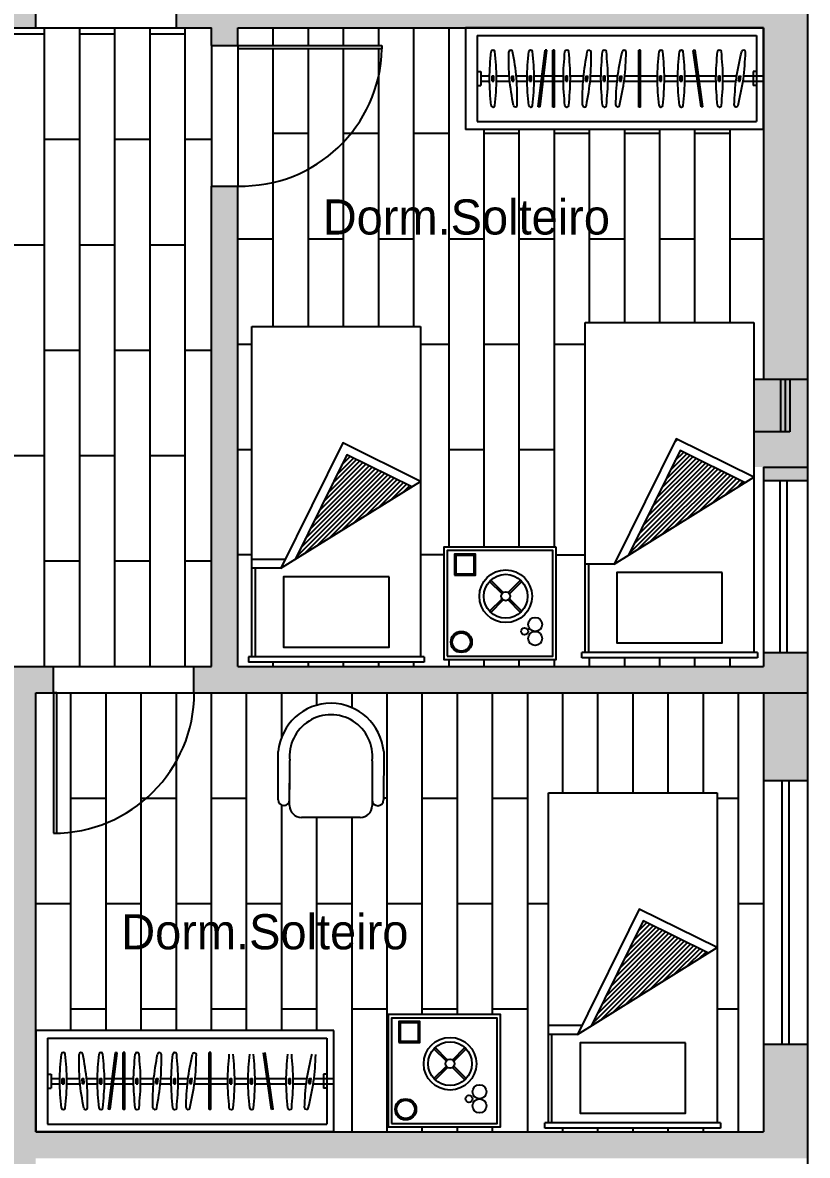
# Model space of a CAD drawing. Header units: millimetres. Extents: x 935 to 1399, y 512 to 900.
# Drawn here: x 1225.57 to 1230.03, y 818.58 to 825.03 of the extents above; entities that cross this region are included whole.
import ezdxf

# ---------------------------------------------------------------- set-up
doc = ezdxf.new("R2010")
doc.units = ezdxf.units.MM
for name, color, linetype in [('MOBIL', 7, 'Continuous'), ('MOBILIARIO', 4, 'Continuous'), ('MOBÍLIA', 1, 'Continuous')]:
    doc.layers.add(name, color=color, linetype=linetype)

msp = doc.modelspace()

# ---------------------------------------------------------------- hatches: boundary and pattern name
msp.add_hatch(color=256).paths.add_polyline_path([(1229.73467, 823.00153), (1229.73467, 822.50153), (1230.03467, 822.50153), (1230.03467, 823.00153)])
at = {"layer": 'MOBIL'}
for points in [[(1230.03467, 826.11043), (1229.78467, 826.11043), (1229.78467, 825.15153), (1229.78467, 823.00153), (1229.93467, 823.00153), (1230.03467, 823.00153)], [(1225.64298, 825.15153), (1225.49298, 825.15153), (1225.49298, 825.47153), (1225.34298, 825.47153), (1225.34298, 825.15153), (1223.30967, 825.15153), (1223.30967, 825.00153), (1225.19298, 825.00153), (1225.34298, 825.00153), (1225.34298, 824.48475), (1225.49298, 824.48475), (1225.49298, 825.00153), (1225.64298, 825.00153)], [(1229.78467, 825.15153), (1226.74298, 825.15153), (1226.44298, 825.15153), (1226.44298, 825.00153), (1226.64298, 825.00153), (1226.64298, 824.90153), (1226.79298, 824.90153), (1226.79298, 825.00153), (1229.78467, 825.00153)], [(1230.03467, 822.50153), (1229.78467, 822.50153), (1229.78467, 822.42553), (1230.03467, 822.42553)], [(1230.03467, 821.44359), (1229.78467, 821.44359), (1229.78467, 821.36759), (1230.03467, 821.36759)]]:
    msp.add_hatch(color=254, dxfattribs=at).paths.add_polyline_path(points)
h = msp.add_hatch(color=254, dxfattribs=at)
h.paths.add_polyline_path([(1226.79298, 821.36759), (1226.79298, 824.10153), (1226.64298, 824.10153), (1226.64298, 821.36759), (1226.54298, 821.36759), (1226.54298, 821.21759), (1230.03467, 821.21759), (1230.03467, 821.36759), (1229.76217, 821.36759)])
h.paths.add_polyline_path([(1225.49298, 821.36759), (1225.49298, 821.21759), (1225.74298, 821.21759), (1225.74298, 821.36759)])
h = msp.add_hatch(color=256, dxfattribs=at)
h.paths.add_polyline_path([(1225.64298, 821.21759), (1225.49298, 821.21759), (1225.49298, 818.46759), (1225.64298, 818.46759), (1225.64298, 818.56759), (1230.03467, 818.56759), (1230.03467, 819.21759), (1229.78467, 819.21759), (1229.78467, 818.71759), (1225.64298, 818.71759)])
h.paths.add_polyline_path([(1230.03467, 821.21759), (1229.78467, 821.21759), (1229.78467, 820.76759), (1229.78467, 820.71759), (1230.03467, 820.71759)])
at = {"layer": 'MOBILIARIO'}
h = msp.add_hatch(dxfattribs=at)
h.set_pattern_fill('ANSI31', scale=0.15, angle=540, style=0)
h.set_pattern_definition([(225, (1234.930785, 849.92066), (0.013258252, -0.013258252), [])])
h.paths.add_polyline_path([(1227.11867, 821.97587), (1227.78336, 822.38899), (1227.41293, 822.57188)])
h = msp.add_hatch(dxfattribs=at)
h.set_pattern_fill('ANSI31', scale=0.15, angle=540, style=0)
h.set_pattern_definition([(225, (1236.828028, 849.944367), (0.013258252, -0.013258252), [])])
h.paths.add_polyline_path([(1229.01591, 821.99958), (1229.6806, 822.4127), (1229.31017, 822.59558)])
h = msp.add_hatch(dxfattribs=at)
h.set_pattern_fill('ANSI31', scale=0.15, angle=540, style=0)
h.set_pattern_definition([(225, (1236.618573, 847.267526), (0.013258252, -0.013258252), [])])
h.paths.add_polyline_path([(1228.80646, 819.32274), (1229.47115, 819.73585), (1229.10072, 819.91874)])

# ---------------------------------------------------------------- linework, layer by layer
at = {"color": 6}
for p, q in [((1230.03467, 828.70153), (1230.03467, 816.00153)), ((1225.64298, 825.00153), (1225.64298, 825.15153)), ((1226.44298, 825.00153), (1226.44298, 825.15153)), ((1225.49298, 825.00153), (1225.64298, 825.00153)), ((1226.44298, 825.00153), (1226.64298, 825.00153)), ((1226.64298, 824.90153), (1226.64298, 825.00153)), ((1226.79298, 824.90153), (1226.79298, 825.00153)), ((1226.79298, 825.00153), (1229.78467, 825.00153)), ((1226.79298, 825.00153), (1229.78467, 825.00153)), ((1229.78467, 825.00153), (1229.78467, 823.00153)), ((1226.64298, 824.90153), (1226.79298, 824.90153)), ((1229.78467, 824.85153), (1229.78467, 823.00153)), ((1229.78467, 824.85153), (1229.78467, 823.00153)), ((1229.78467, 824.85153), (1229.78467, 824.08364)), ((1226.64298, 824.10153), (1226.79298, 824.10153)), ((1226.64298, 821.36759), (1226.64298, 824.10153)), ((1226.79298, 821.36759), (1226.79298, 824.10153)), ((1226.79298, 821.36759), (1226.79298, 824.10153)), ((1229.78467, 822.50153), (1229.78467, 821.64458)), ((1229.78467, 822.42553), (1230.03467, 822.42553)), ((1229.78467, 822.42553), (1230.03467, 822.42553)), ((1229.78467, 822.42553), (1229.78467, 821.36759)), ((1229.78467, 822.42553), (1229.78467, 821.36759)), ((1229.78467, 821.81759), (1229.78467, 821.36759)), ((1230.03467, 821.44359), (1229.78467, 821.44359)), ((1225.49298, 821.36759), (1225.74298, 821.36759)), ((1225.74298, 821.21759), (1225.74298, 821.36759)), ((1226.54298, 821.21759), (1226.54298, 821.36759)), ((1226.54298, 821.21759), (1226.54298, 821.36759)), ((1226.54298, 821.21759), (1226.54298, 821.36759)), ((1226.54298, 821.36759), (1226.64298, 821.36759)), ((1226.79298, 821.36759), (1229.78467, 821.36759)), ((1225.64298, 818.71759), (1225.64298, 821.21759)), ((1225.64298, 821.21759), (1225.76298, 821.21759)), ((1225.74298, 821.21759), (1225.76298, 821.21759)), ((1225.76298, 821.21759), (1225.74298, 821.21759)), ((1226.54298, 821.21759), (1230.03467, 821.21759)), ((1226.64298, 821.21759), (1226.99298, 821.21759)), ((1229.78467, 821.21759), (1229.78467, 818.71759)), ((1229.78467, 821.21759), (1229.78467, 819.26759)), ((1229.78467, 821.21759), (1229.78467, 820.76759)), ((1229.78467, 821.21759), (1229.78467, 819.56759)), ((1229.78467, 821.21759), (1229.78467, 820.76759)), ((1229.78467, 820.71759), (1230.03467, 820.71759)), ((1229.78467, 819.21759), (1230.03467, 819.21759)), ((1225.64298, 818.71759), (1229.78467, 818.71759))]:
    msp.add_line(p, q, dxfattribs=at)
at = {"color": 254}
for p, q in [((1225.64298, 825.00153), (1226.44298, 825.00153)), ((1225.64298, 825.00153), (1226.44298, 825.00153)), ((1225.69298, 821.36759), (1225.69298, 825.00153)), ((1225.69298, 821.36759), (1225.69298, 825.00153)), ((1225.89298, 821.36759), (1225.89298, 825.00153)), ((1225.89298, 821.36759), (1225.89298, 825.00153)), ((1226.09298, 821.36759), (1226.09298, 825.00153)), ((1226.09298, 821.36759), (1226.09298, 825.00153)), ((1226.29298, 821.36759), (1226.29298, 825.00153)), ((1226.29298, 821.36759), (1226.29298, 825.00153)), ((1226.49298, 821.36759), (1226.49298, 825.00153)), ((1226.49298, 821.36759), (1226.49298, 825.00153)), ((1226.49298, 821.36759), (1226.49298, 825.00153)), ((1226.49298, 821.36759), (1226.49298, 825.00153)), ((1226.99298, 825.00153), (1226.99298, 824.90153)), ((1227.19298, 825.00153), (1227.19298, 824.90153)), ((1227.39298, 825.00153), (1227.39298, 824.90153)), ((1227.59298, 825.00153), (1227.59298, 824.90153)), ((1227.79298, 825.00153), (1227.79298, 823.30136)), ((1227.99298, 825.00153), (1227.99298, 822.04636)), ((1225.49298, 824.96759), (1225.69298, 824.96759)), ((1225.89298, 824.96759), (1226.09298, 824.96759)), ((1226.29298, 824.96759), (1226.49298, 824.96759)), ((1226.64298, 824.90153), (1226.64298, 824.10153)), ((1226.79298, 824.90153), (1226.79298, 824.10153)), ((1226.99298, 824.88153), (1226.99298, 823.30136)), ((1227.19298, 824.88153), (1227.19298, 823.30136)), ((1227.39298, 824.88153), (1227.39298, 823.30136)), ((1227.59298, 824.88153), (1227.59298, 823.30136)), ((1228.19298, 824.42381), (1228.19298, 822.04636)), ((1228.39298, 824.42381), (1228.39298, 822.04636)), ((1228.59298, 824.42381), (1228.59298, 822.04636)), ((1228.79298, 824.42381), (1228.79298, 823.32506)), ((1228.99298, 824.42381), (1228.99298, 823.32506)), ((1229.19298, 824.42381), (1229.19298, 823.32506)), ((1229.39298, 824.42381), (1229.39298, 823.32506)), ((1229.59298, 824.42381), (1229.59298, 823.32506)), ((1225.69298, 824.36759), (1225.89298, 824.36759)), ((1226.09298, 824.36759), (1226.29298, 824.36759)), ((1226.49298, 824.36759), (1226.64298, 824.36759)), ((1226.99298, 824.40153), (1227.19298, 824.40153)), ((1227.39298, 824.40153), (1227.59298, 824.40153)), ((1227.79298, 824.40153), (1227.99298, 824.40153)), ((1228.19298, 824.40153), (1228.39298, 824.40153)), ((1228.59298, 824.40153), (1228.79298, 824.40153)), ((1228.99298, 824.40153), (1229.19298, 824.40153)), ((1229.39298, 824.40153), (1229.59298, 824.40153)), ((1226.79298, 823.80153), (1226.99298, 823.80153)), ((1227.19298, 823.80153), (1227.39298, 823.80153)), ((1227.59298, 823.80153), (1227.79298, 823.80153)), ((1227.99298, 823.80153), (1228.19298, 823.80153)), ((1228.39298, 823.80153), (1228.59298, 823.80153)), ((1228.79298, 823.80153), (1228.99298, 823.80153)), ((1229.19298, 823.80153), (1229.39298, 823.80153)), ((1229.59298, 823.80153), (1229.78467, 823.80153)), ((1225.49298, 823.76759), (1225.69298, 823.76759)), ((1225.89298, 823.76759), (1226.09298, 823.76759)), ((1226.29298, 823.76759), (1226.49298, 823.76759)), ((1226.79298, 823.20153), (1226.87336, 823.20153)), ((1227.83336, 823.20153), (1227.99298, 823.20153)), ((1228.19298, 823.20153), (1228.39298, 823.20153)), ((1228.59298, 823.20153), (1228.7706, 823.20153)), ((1225.69298, 823.16759), (1225.89298, 823.16759)), ((1226.09298, 823.16759), (1226.29298, 823.16759)), ((1226.49298, 823.16759), (1226.64298, 823.16759)), ((1225.49298, 822.56759), (1225.69298, 822.56759)), ((1225.89298, 822.56759), (1226.09298, 822.56759)), ((1226.29298, 822.56759), (1226.49298, 822.56759)), ((1226.79298, 822.60153), (1226.87336, 822.60153)), ((1227.99298, 822.60153), (1228.19298, 822.60153)), ((1228.39298, 822.60153), (1228.59298, 822.60153)), ((1225.69298, 821.96759), (1225.89298, 821.96759)), ((1226.09298, 821.96759), (1226.29298, 821.96759)), ((1226.49298, 821.96759), (1226.64298, 821.96759)), ((1226.87336, 822.00153), (1226.79298, 822.00153)), ((1227.9653, 822.00153), (1227.83336, 822.00153)), ((1228.6053, 822.00153), (1228.7706, 822.00153)), ((1226.99298, 821.39136), (1226.99298, 821.36759)), ((1227.19298, 821.39136), (1227.19298, 821.36759)), ((1227.39298, 821.39136), (1227.39298, 821.36759)), ((1227.59298, 821.39136), (1227.59298, 821.36759)), ((1227.79298, 821.39136), (1227.79298, 821.36759)), ((1227.99298, 821.40636), (1227.99298, 821.36759)), ((1228.19298, 821.40636), (1228.19298, 821.36759)), ((1228.39298, 821.40636), (1228.39298, 821.36759)), ((1228.59298, 821.40636), (1228.59298, 821.36759)), ((1228.59298, 821.40636), (1228.59298, 821.36759)), ((1228.59298, 821.40636), (1228.59298, 821.36759)), ((1228.59298, 821.39136), (1228.59298, 821.36759)), ((1228.79298, 821.41506), (1228.79298, 821.36759)), ((1228.99298, 821.41506), (1228.99298, 821.36759)), ((1229.19298, 821.41506), (1229.19298, 821.36759)), ((1229.39298, 821.41506), (1229.39298, 821.36759)), ((1229.59298, 821.41506), (1229.59298, 821.36759)), ((1225.69298, 821.36759), (1225.89298, 821.36759)), ((1225.69298, 821.36759), (1225.89298, 821.36759)), ((1225.74298, 821.36759), (1226.54298, 821.36759)), ((1225.74298, 821.21759), (1226.54298, 821.21759)), ((1225.84298, 819.29531), (1225.84298, 821.21759)), ((1226.04298, 819.29531), (1226.04298, 821.21759)), ((1226.24298, 819.29531), (1226.24298, 821.21759)), ((1226.44298, 819.29531), (1226.44298, 821.21759)), ((1226.64298, 819.29531), (1226.64298, 821.21759)), ((1226.84298, 819.29531), (1226.84298, 821.21759)), ((1227.04298, 820.96684), (1227.04298, 821.21759)), ((1227.24298, 821.14628), (1227.24298, 821.21759)), ((1227.44298, 821.13216), (1227.44298, 821.21759)), ((1227.64298, 818.71759), (1227.64298, 821.21759)), ((1227.84298, 819.38585), (1227.84298, 821.21759)), ((1228.04298, 819.38585), (1228.04298, 821.21759)), ((1228.24298, 819.38585), (1228.24298, 821.21759)), ((1228.44298, 818.71759), (1228.44298, 821.21759)), ((1228.64298, 820.64822), (1228.64298, 821.21759)), ((1228.84298, 820.64822), (1228.84298, 821.21759)), ((1229.04298, 820.64822), (1229.04298, 821.21759)), ((1229.24298, 820.64822), (1229.24298, 821.21759)), ((1229.44298, 820.64822), (1229.44298, 821.21759)), ((1229.64298, 818.71759), (1229.64298, 821.21759)), ((1225.84298, 820.61759), (1226.04298, 820.61759)), ((1226.24298, 820.61759), (1226.44298, 820.61759)), ((1226.64298, 820.61759), (1226.84298, 820.61759)), ((1227.64298, 820.61759), (1227.6226, 820.61759)), ((1227.84298, 820.61759), (1228.04298, 820.61759)), ((1228.24298, 820.61759), (1228.44298, 820.61759)), ((1229.52115, 820.61759), (1229.64298, 820.61759)), ((1227.04298, 819.29531), (1227.04298, 820.57758)), ((1227.24298, 819.29531), (1227.24298, 820.50723)), ((1227.44298, 818.71759), (1227.44298, 820.50691)), ((1225.64298, 820.01759), (1225.84298, 820.01759)), ((1226.04298, 820.01759), (1226.24298, 820.01759)), ((1226.44298, 820.01759), (1226.64298, 820.01759)), ((1226.84298, 820.01759), (1227.04298, 820.01759)), ((1226.84298, 820.01759), (1227.04298, 820.01759)), ((1227.24298, 820.01759), (1227.44298, 820.01759)), ((1227.64298, 820.01759), (1227.84298, 820.01759)), ((1228.04298, 820.01759), (1228.24298, 820.01759)), ((1228.44298, 820.01759), (1228.56115, 820.01759)), ((1229.64298, 820.01759), (1229.78467, 820.01759)), ((1225.84298, 819.41759), (1226.04298, 819.41759)), ((1226.24298, 819.41759), (1226.44298, 819.41759)), ((1226.64298, 819.41759), (1226.84298, 819.41759)), ((1227.04298, 819.41759), (1227.24298, 819.41759)), ((1227.44298, 819.41759), (1227.64298, 819.41759)), ((1227.84298, 819.41759), (1228.04298, 819.41759)), ((1228.24298, 819.41759), (1228.44298, 819.41759)), ((1229.52115, 819.41759), (1229.64298, 819.41759)), ((1227.84298, 818.71759), (1227.84298, 818.74585)), ((1228.04298, 818.71759), (1228.04298, 818.74585)), ((1228.24298, 818.71759), (1228.24298, 818.74585)), ((1228.64298, 818.71759), (1228.64298, 818.73822)), ((1228.84298, 818.71759), (1228.84298, 818.73822)), ((1229.04298, 818.71759), (1229.04298, 818.73822)), ((1229.24298, 818.71759), (1229.24298, 818.73822)), ((1229.44298, 818.71759), (1229.44298, 818.73822))]:
    msp.add_line(p, q, dxfattribs=at)
for p, q in [((1228.08903, 825.00153), (1228.08903, 824.42381)), ((1229.78467, 825.00153), (1228.08903, 825.00153)), ((1229.78467, 824.42381), (1228.08903, 824.42381)), ((1229.73467, 823.00153), (1230.03467, 823.00153)), ((1229.73467, 823.00153), (1229.93467, 823.00153)), ((1229.78467, 823.00153), (1230.03467, 823.00153)), ((1229.88467, 822.70153), (1229.88467, 823.00153)), ((1229.90967, 822.70153), (1229.90967, 823.00153)), ((1229.93467, 823.00153), (1229.93467, 822.70153)), ((1229.93467, 822.70153), (1229.73467, 822.70153)), ((1229.78467, 822.50153), (1230.03467, 822.50153)), ((1225.64298, 819.29531), (1225.64298, 818.71759)), ((1227.33862, 819.29531), (1225.64298, 819.29531)), ((1227.33862, 818.71759), (1225.64298, 818.71759))]:
    msp.add_line(p, q)
at = {"color": 7}
for p, q in [((1229.78467, 824.42381), (1229.78467, 825.00153)), ((1226.85336, 821.42197), (1226.85336, 821.39136)), ((1229.7506, 821.44567), (1229.7506, 821.41506)), ((1227.33862, 818.71759), (1227.33862, 819.29531))]:
    msp.add_line(p, q, dxfattribs=at)
at = {"color": 1}
for p, q in [((1226.79298, 824.90153), (1226.79298, 824.88153)), ((1226.79298, 824.90153), (1227.61298, 824.90153)), ((1227.61298, 824.88153), (1226.79298, 824.88153)), ((1227.61298, 824.90153), (1227.61298, 824.88153)), ((1225.74298, 821.21759), (1225.74298, 820.41759)), ((1225.76298, 820.41759), (1225.76298, 821.21759))]:
    msp.add_line(p, q, dxfattribs=at)
at = {"color": 3}
for p, q in [((1229.29595, 822.65837), (1229.27513, 822.63756)), ((1229.29595, 822.65837), (1229.27513, 822.63756)), ((1229.88005, 821.44359), (1229.88005, 822.42553)), ((1229.92005, 821.44359), (1229.92005, 822.42553)), ((1228.48681, 821.56639), (1228.48675, 821.56633)), ((1229.88967, 820.71759), (1229.88967, 819.21759)), ((1229.92967, 820.71759), (1229.92967, 819.21759)), ((1229.51755, 819.7687), (1229.50696, 819.75812)), ((1229.51755, 819.7687), (1229.50696, 819.75812))]:
    msp.add_line(p, q, dxfattribs=at)
at = {"color": 1}
for centre, radius, start, end in [((1226.81298, 824.90153), 0.80025, 268.567904, 358.567904), ((1225.74298, 821.21981), 0.80222, 270, 359.841519)]:
    msp.add_arc(centre, radius, start, end, dxfattribs=at)
at = {"layer": 'MOBILIARIO', "color": 7}
for p, q in [((1228.15559, 824.95825), (1228.15559, 824.46825)), ((1228.15559, 824.95825), (1229.74559, 824.95825)), ((1229.74559, 824.95825), (1229.74559, 824.46825)), ((1228.2447, 824.87575), (1228.24646, 824.87575)), ((1228.34435, 824.87513), (1228.3461, 824.87528)), ((1228.45894, 824.87575), (1228.4607, 824.87575)), ((1228.50317, 824.55257), (1228.54278, 824.87515)), ((1228.51309, 824.55135), (1228.5527, 824.87393)), ((1228.5527, 824.87393), (1228.54278, 824.87515)), ((1228.5955, 824.87575), (1228.5855, 824.87575)), ((1228.5855, 824.55075), (1228.5855, 824.87575)), ((1228.5955, 824.55075), (1228.5955, 824.87575)), ((1228.66481, 824.87575), (1228.66657, 824.87575)), ((1228.79279, 824.87513), (1228.79454, 824.87498)), ((1228.87905, 824.87575), (1228.88081, 824.87575)), ((1228.99258, 824.87454), (1228.99433, 824.87432)), ((1229.08563, 824.87575), (1229.07563, 824.87575)), ((1229.07563, 824.55075), (1229.07563, 824.87575)), ((1229.08563, 824.55075), (1229.08563, 824.87575)), ((1229.20041, 824.87575), (1229.20217, 824.87575)), ((1229.31646, 824.87575), (1229.31822, 824.87575)), ((1229.39519, 824.87486), (1229.38528, 824.87347)), ((1229.43051, 824.55163), (1229.38528, 824.87347)), ((1229.44042, 824.55303), (1229.39519, 824.87486)), ((1229.53364, 824.87575), (1229.5354, 824.87575)), ((1229.67231, 824.87417), (1229.67405, 824.87392)), ((1228.15559, 824.75325), (1228.17559, 824.75325)), ((1228.17559, 824.75325), (1228.17559, 824.67325)), ((1229.74559, 824.75325), (1229.72559, 824.75325)), ((1229.72559, 824.75325), (1229.72559, 824.67325)), ((1228.15559, 824.67325), (1228.17559, 824.67325)), ((1228.17559, 824.72825), (1228.2257, 824.72825)), ((1228.17559, 824.69825), (1228.2257, 824.69825)), ((1228.2397, 824.72825), (1228.2497, 824.72825)), ((1228.2397, 824.69825), (1228.2397, 824.72825)), ((1228.2397, 824.69825), (1228.2497, 824.69825)), ((1228.2497, 824.69825), (1228.2497, 824.72825)), ((1228.26545, 824.72825), (1228.33816, 824.72825)), ((1228.26545, 824.69825), (1228.34073, 824.69825)), ((1228.35222, 824.72776), (1228.36219, 824.72863)), ((1228.35484, 824.69787), (1228.35222, 824.72776)), ((1228.35484, 824.69787), (1228.3648, 824.69874)), ((1228.3648, 824.69874), (1228.36219, 824.72863)), ((1228.37806, 824.72825), (1228.43994, 824.72825)), ((1228.38063, 824.69825), (1228.43994, 824.69825)), ((1228.45394, 824.69825), (1228.45394, 824.72825)), ((1228.45394, 824.72825), (1228.46394, 824.72825)), ((1228.45394, 824.69825), (1228.46394, 824.69825)), ((1228.46394, 824.69825), (1228.46394, 824.72825)), ((1228.47969, 824.72825), (1228.52474, 824.72825)), ((1228.47969, 824.69825), (1228.52106, 824.69825)), ((1228.53113, 824.69825), (1228.5855, 824.69825)), ((1228.53481, 824.72825), (1228.5855, 824.72825)), ((1228.5955, 824.72825), (1228.64581, 824.72825)), ((1228.5955, 824.69825), (1228.64581, 824.69825)), ((1228.65981, 824.72825), (1228.66981, 824.72825)), ((1228.65981, 824.69825), (1228.65981, 824.72825)), ((1228.65981, 824.69825), (1228.66981, 824.69825)), ((1228.66981, 824.69825), (1228.66981, 824.72825)), ((1228.68556, 824.72825), (1228.76084, 824.72825)), ((1228.68556, 824.69825), (1228.75827, 824.69825)), ((1228.77234, 824.69874), (1228.77495, 824.72863)), ((1228.77234, 824.69874), (1228.7823, 824.69787)), ((1228.77495, 824.72863), (1228.78491, 824.72776)), ((1228.7823, 824.69787), (1228.78491, 824.72776)), ((1228.79817, 824.69825), (1228.86005, 824.69825)), ((1228.80074, 824.72825), (1228.86005, 824.72825)), ((1228.87405, 824.69825), (1228.87405, 824.72825)), ((1228.87405, 824.72825), (1228.88405, 824.72825)), ((1228.87405, 824.69825), (1228.88405, 824.69825)), ((1228.88405, 824.69825), (1228.88405, 824.72825)), ((1228.8998, 824.72825), (1228.95545, 824.72825)), ((1228.8998, 824.69825), (1228.95184, 824.69825)), ((1228.96599, 824.69897), (1228.96964, 824.72875)), ((1228.96599, 824.69897), (1228.97591, 824.69775)), ((1228.96964, 824.72875), (1228.97957, 824.72753)), ((1228.97591, 824.69775), (1228.97957, 824.72753)), ((1228.99189, 824.69825), (1229.07563, 824.69825)), ((1228.99549, 824.72825), (1229.07563, 824.72825)), ((1229.08563, 824.72825), (1229.18141, 824.72825)), ((1229.08563, 824.69825), (1229.18141, 824.69825)), ((1229.19541, 824.69825), (1229.19541, 824.72825)), ((1229.19541, 824.72825), (1229.20541, 824.72825)), ((1229.19541, 824.69825), (1229.20541, 824.69825)), ((1229.20541, 824.69825), (1229.20541, 824.72825)), ((1229.22116, 824.72825), (1229.29746, 824.72825)), ((1229.22116, 824.69825), (1229.29746, 824.69825)), ((1229.31146, 824.72825), (1229.32146, 824.72825)), ((1229.31146, 824.69825), (1229.31146, 824.72825)), ((1229.31146, 824.69825), (1229.32146, 824.69825)), ((1229.32146, 824.69825), (1229.32146, 824.72825)), ((1229.33721, 824.72825), (1229.40569, 824.72825)), ((1229.33721, 824.69825), (1229.40991, 824.69825)), ((1229.41579, 824.72825), (1229.51465, 824.72825)), ((1229.42001, 824.69825), (1229.51465, 824.69825)), ((1229.52864, 824.69825), (1229.52864, 824.72825)), ((1229.52864, 824.72825), (1229.53864, 824.72825)), ((1229.52864, 824.69825), (1229.53864, 824.69825)), ((1229.53864, 824.69825), (1229.53864, 824.72825)), ((1229.5544, 824.72825), (1229.63258, 824.72825)), ((1229.5544, 824.69825), (1229.62845, 824.69825)), ((1229.64265, 824.69909), (1229.64683, 824.7288)), ((1229.64265, 824.69909), (1229.65255, 824.6977)), ((1229.64683, 824.7288), (1229.65673, 824.72741)), ((1229.65255, 824.6977), (1229.65673, 824.72741)), ((1229.66858, 824.69825), (1229.78467, 824.69825)), ((1229.6727, 824.72825), (1229.78467, 824.72825)), ((1229.74559, 824.67325), (1229.72559, 824.67325)), ((1228.2447, 824.55075), (1228.24646, 824.55075)), ((1228.37268, 824.55137), (1228.37443, 824.55152)), ((1228.45894, 824.55075), (1228.4607, 824.55075)), ((1228.51309, 824.55135), (1228.50317, 824.55257)), ((1228.5955, 824.55075), (1228.5855, 824.55075)), ((1228.66481, 824.55075), (1228.66657, 824.55075)), ((1228.76446, 824.55137), (1228.76621, 824.55121)), ((1228.87905, 824.55075), (1228.88081, 824.55075)), ((1228.95297, 824.55196), (1228.95472, 824.55175)), ((1229.08563, 824.55075), (1229.07563, 824.55075)), ((1229.20041, 824.55075), (1229.20217, 824.55075)), ((1229.31646, 824.55075), (1229.31822, 824.55075)), ((1229.44042, 824.55303), (1229.43051, 824.55163)), ((1229.53364, 824.55075), (1229.5354, 824.55075)), ((1229.62708, 824.55233), (1229.62882, 824.55208)), ((1228.15559, 824.46825), (1229.74559, 824.46825)), ((1228.7706, 823.32506), (1229.7306, 823.32506)), ((1228.7706, 821.44567), (1228.7706, 823.32506)), ((1229.7306, 823.32506), (1229.7306, 821.44567)), ((1226.87336, 823.30136), (1227.83336, 823.30136)), ((1226.87336, 821.42197), (1226.87336, 823.30136)), ((1227.83336, 823.30136), (1227.83336, 821.42197)), ((1227.03822, 821.92587), (1227.83336, 822.42007)), ((1228.93547, 821.94958), (1229.7306, 822.44377)), ((1227.06291, 821.97587), (1226.87336, 821.97587)), ((1227.03822, 821.92587), (1226.87336, 821.92587)), ((1226.89336, 821.42197), (1226.89336, 821.92587)), ((1228.93547, 821.94958), (1228.7706, 821.94958)), ((1228.7906, 821.44567), (1228.7906, 821.94958)), ((1227.85336, 821.42197), (1226.85336, 821.42197)), ((1227.85336, 821.39136), (1226.85336, 821.39136)), ((1227.85336, 821.42197), (1227.85336, 821.39136)), ((1228.7506, 821.41506), (1228.7506, 821.44567)), ((1229.7506, 821.44567), (1228.7506, 821.44567)), ((1229.7506, 821.41506), (1228.7506, 821.41506)), ((1228.56115, 820.64822), (1229.52115, 820.64822)), ((1228.56115, 818.76883), (1228.56115, 820.64822)), ((1229.52115, 820.64822), (1229.52115, 818.76883)), ((1228.72601, 819.27274), (1229.52115, 819.76693)), ((1228.7507, 819.32274), (1228.56115, 819.32274)), ((1228.72601, 819.27274), (1228.56115, 819.27274)), ((1228.58115, 818.76883), (1228.58115, 819.27274)), ((1225.70954, 819.25203), (1225.70954, 818.76203)), ((1225.70954, 819.25203), (1227.29954, 819.25203)), ((1227.29954, 819.25203), (1227.29954, 818.76203)), ((1225.79865, 819.16953), (1225.80041, 819.16953)), ((1225.8983, 819.16891), (1225.90005, 819.16906)), ((1226.01289, 819.16953), (1226.01465, 819.16953)), ((1226.05712, 818.84635), (1226.09673, 819.16893)), ((1226.06704, 818.84513), (1226.10665, 819.16771)), ((1226.10665, 819.16771), (1226.09673, 819.16893)), ((1226.14946, 819.16953), (1226.13946, 819.16953)), ((1226.13946, 818.84453), (1226.13946, 819.16953)), ((1226.14946, 818.84453), (1226.14946, 819.16953)), ((1226.21876, 819.16953), (1226.22052, 819.16953)), ((1226.34674, 819.16891), (1226.34849, 819.16876)), ((1226.433, 819.16953), (1226.43476, 819.16953)), ((1226.54653, 819.16832), (1226.54828, 819.1681)), ((1226.63959, 819.16953), (1226.62959, 819.16953)), ((1226.62959, 818.84453), (1226.62959, 819.16953)), ((1226.63959, 818.84453), (1226.63959, 819.16953)), ((1226.98447, 818.84541), (1226.93923, 819.16725)), ((1226.99437, 818.84681), (1226.94914, 819.16864)), ((1225.70954, 819.04703), (1225.72954, 819.04703)), ((1225.72954, 819.04703), (1225.72954, 818.96703)), ((1225.72954, 819.02203), (1225.77965, 819.02203)), ((1225.79365, 819.02203), (1225.80365, 819.02203)), ((1225.79365, 818.99203), (1225.79365, 819.02203)), ((1225.80365, 818.99203), (1225.80365, 819.02203)), ((1225.8194, 819.02203), (1225.89211, 819.02203)), ((1225.90617, 819.02154), (1225.91614, 819.02241)), ((1225.90879, 818.99165), (1225.90617, 819.02154)), ((1225.91875, 818.99252), (1225.91614, 819.02241)), ((1225.93201, 819.02203), (1225.99389, 819.02203)), ((1226.00789, 818.99203), (1226.00789, 819.02203)), ((1226.00789, 819.02203), (1226.01789, 819.02203)), ((1226.01789, 818.99203), (1226.01789, 819.02203)), ((1226.03364, 819.02203), (1226.07869, 819.02203)), ((1226.08877, 819.02203), (1226.13946, 819.02203)), ((1226.14946, 819.02203), (1226.19976, 819.02203)), ((1226.21376, 819.02203), (1226.22376, 819.02203)), ((1226.21376, 818.99203), (1226.21376, 819.02203)), ((1226.22376, 818.99203), (1226.22376, 819.02203)), ((1226.23951, 819.02203), (1226.31479, 819.02203)), ((1226.32629, 818.99252), (1226.3289, 819.02241)), ((1226.3289, 819.02241), (1226.33886, 819.02154)), ((1226.33625, 818.99165), (1226.33886, 819.02154)), ((1226.35469, 819.02203), (1226.414, 819.02203)), ((1226.428, 818.99203), (1226.428, 819.02203)), ((1226.428, 819.02203), (1226.438, 819.02203)), ((1226.438, 818.99203), (1226.438, 819.02203)), ((1226.45376, 819.02203), (1226.5094, 819.02203)), ((1226.51994, 818.99275), (1226.52359, 819.02253)), ((1226.52359, 819.02253), (1226.53352, 819.02131)), ((1226.52986, 818.99153), (1226.53352, 819.02131)), ((1226.54944, 819.02203), (1226.62959, 819.02203)), ((1226.63959, 819.02203), (1226.73536, 819.02203)), ((1226.74936, 818.99203), (1226.74936, 819.02203)), ((1226.74936, 819.02203), (1226.75936, 819.02203)), ((1226.75936, 818.99203), (1226.75936, 819.02203)), ((1226.77512, 819.02203), (1226.85141, 819.02203)), ((1226.86541, 819.02203), (1226.87541, 819.02203)), ((1226.86541, 818.99203), (1226.86541, 819.02203)), ((1226.87541, 818.99203), (1226.87541, 819.02203)), ((1226.89116, 819.02203), (1226.95964, 819.02203)), ((1226.96974, 819.02203), (1227.0686, 819.02203)), ((1227.08259, 818.99203), (1227.08259, 819.02203)), ((1227.08259, 819.02203), (1227.09259, 819.02203)), ((1227.09259, 818.99203), (1227.09259, 819.02203)), ((1227.10835, 819.02203), (1227.18653, 819.02203)), ((1227.1966, 818.99287), (1227.20078, 819.02258)), ((1227.20078, 819.02258), (1227.21068, 819.02119)), ((1227.20651, 818.99148), (1227.21068, 819.02119)), ((1227.22665, 819.02203), (1227.33862, 819.02203)), ((1227.29954, 819.04703), (1227.27954, 819.04703)), ((1227.27954, 819.04703), (1227.27954, 818.96703)), ((1225.70954, 818.96703), (1225.72954, 818.96703)), ((1225.72954, 818.99203), (1225.77965, 818.99203)), ((1225.79365, 818.99203), (1225.80365, 818.99203)), ((1225.8194, 818.99203), (1225.89468, 818.99203)), ((1225.90879, 818.99165), (1225.91875, 818.99252)), ((1225.93458, 818.99203), (1225.99389, 818.99203)), ((1226.00789, 818.99203), (1226.01789, 818.99203)), ((1226.03364, 818.99203), (1226.07501, 818.99203)), ((1226.08508, 818.99203), (1226.13946, 818.99203)), ((1226.14946, 818.99203), (1226.19976, 818.99203)), ((1226.21376, 818.99203), (1226.22376, 818.99203)), ((1226.23951, 818.99203), (1226.31222, 818.99203)), ((1226.32629, 818.99252), (1226.33625, 818.99165)), ((1226.35212, 818.99203), (1226.414, 818.99203)), ((1226.428, 818.99203), (1226.438, 818.99203)), ((1226.45376, 818.99203), (1226.50579, 818.99203)), ((1226.51994, 818.99275), (1226.52986, 818.99153)), ((1226.54584, 818.99203), (1226.62959, 818.99203)), ((1226.63959, 818.99203), (1226.73536, 818.99203)), ((1226.74936, 818.99203), (1226.75936, 818.99203)), ((1226.77512, 818.99203), (1226.85141, 818.99203)), ((1226.86541, 818.99203), (1226.87541, 818.99203)), ((1226.89116, 818.99203), (1226.96386, 818.99203)), ((1226.97396, 818.99203), (1227.0686, 818.99203)), ((1227.08259, 818.99203), (1227.09259, 818.99203)), ((1227.10835, 818.99203), (1227.1824, 818.99203)), ((1227.1966, 818.99287), (1227.20651, 818.99148)), ((1227.22253, 818.99203), (1227.33862, 818.99203)), ((1227.29954, 818.96703), (1227.27954, 818.96703)), ((1225.79865, 818.84453), (1225.80041, 818.84453)), ((1225.92663, 818.84515), (1225.92838, 818.8453)), ((1226.01289, 818.84453), (1226.01465, 818.84453)), ((1226.06704, 818.84513), (1226.05712, 818.84635)), ((1226.14946, 818.84453), (1226.13946, 818.84453)), ((1226.21876, 818.84453), (1226.22052, 818.84453)), ((1226.31841, 818.84515), (1226.32016, 818.84499)), ((1226.433, 818.84453), (1226.43476, 818.84453)), ((1226.50693, 818.84574), (1226.50867, 818.84553)), ((1226.63959, 818.84453), (1226.62959, 818.84453)), ((1226.75436, 818.84453), (1226.75612, 818.84453)), ((1226.87041, 818.84453), (1226.87217, 818.84453)), ((1226.99437, 818.84681), (1226.98447, 818.84541)), ((1227.08759, 818.84453), (1227.08935, 818.84453)), ((1227.18103, 818.84611), (1227.18277, 818.84587)), ((1225.70954, 818.76203), (1227.29954, 818.76203)), ((1228.54115, 818.73822), (1228.54115, 818.76883)), ((1229.54115, 818.76883), (1228.54115, 818.76883)), ((1229.54115, 818.76883), (1229.54115, 818.73822)), ((1229.54115, 818.73822), (1228.54115, 818.73822))]:
    msp.add_line(p, q, dxfattribs=at)
for points in [[(1227.83336, 822.42007), (1227.39023, 822.63885), (1227.03822, 821.92587)], [(1229.7306, 822.44377), (1229.28747, 822.66255), (1228.93547, 821.94958)], [(1227.78336, 822.38899), (1227.41293, 822.57188), (1227.11867, 821.97587)], [(1229.6806, 822.4127), (1229.31017, 822.59558), (1229.01591, 821.99958)], [(1228.6053, 822.04636), (1227.9653, 822.04636), (1227.9653, 821.40636), (1228.6053, 821.40636), (1228.6053, 822.04636)], [(1228.0253, 821.88636), (1228.1453, 821.88636), (1228.1453, 822.00636), (1228.0253, 822.00636), (1228.0253, 821.88636)], [(1228.29677, 821.78015), (1228.22578, 821.85114)], [(1228.30385, 821.78722), (1228.23285, 821.85821)], [(1228.33142, 821.78722), (1228.40241, 821.85821)], [(1228.33849, 821.78015), (1228.40948, 821.85114)], [(1228.22578, 821.68158), (1228.29677, 821.75258)], [(1228.23285, 821.67451), (1228.30385, 821.7455)], [(1228.40241, 821.67451), (1228.33142, 821.7455)], [(1228.40948, 821.68158), (1228.33849, 821.75258)], [(1229.52115, 819.76693), (1229.07802, 819.98571), (1228.72601, 819.27274)], [(1229.47115, 819.73585), (1229.10072, 819.91874), (1228.80646, 819.32274)], [(1227.70839, 819.22585), (1227.82839, 819.22585), (1227.82839, 819.34585), (1227.70839, 819.34585), (1227.70839, 819.22585)], [(1227.97987, 819.11964), (1227.90887, 819.19063)], [(1227.98694, 819.12671), (1227.91594, 819.1977)], [(1228.01451, 819.12671), (1228.08551, 819.1977)], [(1228.02158, 819.11964), (1228.09258, 819.19063)], [(1227.90887, 819.02107), (1227.97987, 819.09207)], [(1227.91594, 819.014), (1227.98694, 819.085)], [(1228.08551, 819.014), (1228.01451, 819.085)], [(1228.09258, 819.02107), (1228.02158, 819.09207)]]:
    msp.add_lwpolyline(points, dxfattribs=at)
for points in [[(1227.9853, 821.42636), (1228.5853, 821.42636), (1228.5853, 822.02636), (1227.9853, 822.02636)], [(1228.0333, 821.89436), (1228.1373, 821.89436), (1228.1373, 821.99836), (1228.0333, 821.99836)], [(1229.5506, 821.90091), (1228.9506, 821.90091), (1228.9506, 821.50091), (1229.5506, 821.50091)], [(1227.65336, 821.87721), (1227.05336, 821.87721), (1227.05336, 821.47721), (1227.65336, 821.47721)], [(1227.64839, 818.74585), (1228.28839, 818.74585), (1228.28839, 819.38585), (1227.64839, 819.38585)], [(1227.66839, 818.76585), (1228.26839, 818.76585), (1228.26839, 819.36585), (1227.66839, 819.36585)], [(1227.71639, 819.23385), (1227.82039, 819.23385), (1227.82039, 819.33785), (1227.71639, 819.33785)], [(1229.34115, 819.22407), (1228.74115, 819.22407), (1228.74115, 818.82407), (1229.34115, 818.82407)]]:
    msp.add_lwpolyline(points, close=True, dxfattribs=at)
for centre, radius in [((1228.31763, 821.76636), 0.15), ((1228.31763, 821.76636), 0.125), ((1228.31763, 821.76636), 0.025), ((1228.4853, 821.60636), 0.04), ((1228.4253, 821.56636), 0.02), ((1228.0653, 821.50636), 0.06), ((1228.0653, 821.50636), 0.052), ((1228.4853, 821.52636), 0.04), ((1228.00073, 819.10585), 0.15), ((1228.00073, 819.10585), 0.125), ((1228.00073, 819.10585), 0.025), ((1228.16839, 818.94585), 0.04), ((1227.74839, 818.84585), 0.06), ((1227.74839, 818.84585), 0.052), ((1228.10839, 818.90585), 0.02), ((1228.16839, 818.86585), 0.04)]:
    msp.add_circle(centre, radius, dxfattribs=at)
for centre, start, end in [((1228.2447, 824.86575), 90, 174.742491), ((1228.24646, 824.86575), 5.257509, 90), ((1228.34522, 824.86517), 95, 179.742491), ((1228.34697, 824.86532), 10.257509, 95), ((1228.45894, 824.86575), 90, 174.742491), ((1228.4607, 824.86575), 5.257509, 90), ((1228.66481, 824.86575), 90, 174.742491), ((1228.66657, 824.86575), 5.257509, 90), ((1228.79191, 824.86517), 85, 169.742491), ((1228.79367, 824.86501), 0.257509, 85), ((1228.87905, 824.86575), 90, 174.742491), ((1228.88081, 824.86575), 5.257509, 90), ((1228.99136, 824.86461), 83, 167.742491), ((1228.99311, 824.8644), 358.257509, 83), ((1229.20041, 824.86575), 90, 174.742491), ((1229.20217, 824.86575), 5.257509, 90), ((1229.31646, 824.86575), 90, 174.742491), ((1229.31822, 824.86575), 5.257509, 90), ((1229.53364, 824.86575), 90, 174.742491), ((1229.5354, 824.86575), 5.257509, 90), ((1229.67091, 824.86426), 82, 166.742491), ((1229.67266, 824.86402), 357.257509, 82), ((1228.2447, 824.56075), 185.257509, 270), ((1228.24646, 824.56075), 270, 354.742491), ((1228.3718, 824.56133), 190.257509, 275), ((1228.37356, 824.56148), 275, 359.742491), ((1228.45894, 824.56075), 185.257509, 270), ((1228.4607, 824.56075), 270, 354.742491), ((1228.66481, 824.56075), 185.257509, 270), ((1228.66657, 824.56075), 270, 354.742491), ((1228.76533, 824.56133), 180.257509, 265), ((1228.76708, 824.56118), 265, 349.742491), ((1228.87905, 824.56075), 185.257509, 270), ((1228.88081, 824.56075), 270, 354.742491), ((1228.95419, 824.56188), 178.257509, 263), ((1228.95594, 824.56167), 263, 347.742491), ((1229.20041, 824.56075), 185.257509, 270), ((1229.20217, 824.56075), 270, 354.742491), ((1229.31646, 824.56075), 185.257509, 270), ((1229.31822, 824.56075), 270, 354.742491), ((1229.53364, 824.56075), 185.257509, 270), ((1229.5354, 824.56075), 270, 354.742491), ((1229.62847, 824.56223), 177.257509, 262), ((1229.63021, 824.56199), 262, 346.742491), ((1225.79865, 819.15953), 90, 174.742491), ((1225.80041, 819.15953), 5.257509, 90), ((1225.89917, 819.15895), 95, 179.742491), ((1225.90092, 819.1591), 10.257509, 95), ((1226.01289, 819.15953), 90, 174.742491), ((1226.01465, 819.15953), 5.257509, 90), ((1226.21876, 819.15953), 90, 174.742491), ((1226.22052, 819.15953), 5.257509, 90), ((1226.34587, 819.15895), 85, 169.742491), ((1226.34762, 819.1588), 0.257509, 85), ((1226.433, 819.15953), 90, 174.742491), ((1226.43476, 819.15953), 5.257509, 90), ((1226.54531, 819.15839), 83, 167.742491), ((1226.54706, 819.15818), 358.257509, 83), ((1225.79865, 818.85453), 185.257509, 270), ((1225.80041, 818.85453), 270, 354.742491), ((1225.92575, 818.85511), 190.257509, 275), ((1225.92751, 818.85526), 275, 359.742491), ((1226.01289, 818.85453), 185.257509, 270), ((1226.01465, 818.85453), 270, 354.742491), ((1226.21876, 818.85453), 185.257509, 270), ((1226.22052, 818.85453), 270, 354.742491), ((1226.31928, 818.85511), 180.257509, 265), ((1226.32104, 818.85496), 265, 349.742491), ((1226.433, 818.85453), 185.257509, 270), ((1226.43476, 818.85453), 270, 354.742491), ((1226.50814, 818.85567), 178.257509, 263), ((1226.50989, 818.85545), 263, 347.742491), ((1226.75436, 818.85453), 185.257509, 270), ((1226.75612, 818.85453), 270, 354.742491), ((1226.87041, 818.85453), 185.257509, 270), ((1226.87217, 818.85453), 270, 354.742491), ((1227.08759, 818.85453), 185.257509, 270), ((1227.08935, 818.85453), 270, 354.742491), ((1227.18242, 818.85601), 177.257509, 262), ((1227.18416, 818.85577), 262, 346.742491)]:
    msp.add_arc(centre, 0.01, start, end, dxfattribs=at)
for points in [[(1228.23474, 824.55983), (1228.23003, 824.61097), (1228.22112, 824.71325), (1228.23003, 824.81553), (1228.23474, 824.86666)], [(1228.25641, 824.55983), (1228.26112, 824.61097), (1228.27003, 824.71325), (1228.26112, 824.81553), (1228.25641, 824.86666)], [(1228.36196, 824.55955), (1228.35282, 824.61008), (1228.33503, 824.71119), (1228.33499, 824.81386), (1228.33522, 824.86521)], [(1228.38356, 824.56144), (1228.38379, 824.61279), (1228.38375, 824.71546), (1228.36596, 824.81657), (1228.35681, 824.8671)], [(1228.44898, 824.55983), (1228.44427, 824.61097), (1228.43536, 824.71325), (1228.44427, 824.81553), (1228.44898, 824.86666)], [(1228.47065, 824.55983), (1228.47536, 824.61097), (1228.48427, 824.71325), (1228.47536, 824.81553), (1228.47065, 824.86666)], [(1228.65485, 824.55983), (1228.65014, 824.61097), (1228.64123, 824.71325), (1228.65014, 824.81553), (1228.65485, 824.86666)], [(1228.67653, 824.55983), (1228.68123, 824.61097), (1228.69014, 824.71325), (1228.68123, 824.81553), (1228.67653, 824.86666)], [(1228.75533, 824.56128), (1228.7551, 824.61264), (1228.75514, 824.7153), (1228.77293, 824.81641), (1228.78207, 824.86695)], [(1228.77692, 824.55939), (1228.78607, 824.60993), (1228.80386, 824.71104), (1228.8039, 824.81371), (1228.80367, 824.86506)], [(1228.86909, 824.55983), (1228.86439, 824.61097), (1228.85547, 824.71325), (1228.86439, 824.81553), (1228.86909, 824.86666)], [(1228.89077, 824.55983), (1228.89547, 824.61097), (1228.90439, 824.71325), (1228.89547, 824.81553), (1228.89077, 824.86666)], [(1228.9442, 824.56219), (1228.94576, 824.61352), (1228.94938, 824.71612), (1228.97069, 824.81655), (1228.98159, 824.86673)], [(1228.96571, 824.55955), (1228.97661, 824.60973), (1228.99793, 824.71016), (1229.00154, 824.81276), (1229.00311, 824.86409)], [(1229.19045, 824.55983), (1229.18575, 824.61097), (1229.17683, 824.71325), (1229.18575, 824.81553), (1229.19045, 824.86666)], [(1229.21213, 824.55983), (1229.21683, 824.61097), (1229.22575, 824.71325), (1229.21683, 824.81553), (1229.21213, 824.86666)], [(1229.3065, 824.55983), (1229.30179, 824.61097), (1229.29288, 824.71325), (1229.30179, 824.81553), (1229.3065, 824.86666)], [(1229.32817, 824.55983), (1229.33288, 824.61097), (1229.34179, 824.71325), (1229.33288, 824.81553), (1229.32817, 824.86666)], [(1229.52369, 824.55983), (1229.51898, 824.61097), (1229.51007, 824.71325), (1229.51898, 824.81553), (1229.52369, 824.86666)], [(1229.54536, 824.55983), (1229.55007, 824.61097), (1229.55898, 824.71325), (1229.55007, 824.81553), (1229.54536, 824.86666)], [(1229.61848, 824.56271), (1229.62094, 824.61401), (1229.62634, 824.71653), (1229.6494, 824.81657), (1229.66118, 824.86656)], [(1229.63994, 824.55969), (1229.65172, 824.60968), (1229.67478, 824.70972), (1229.68019, 824.81224), (1229.68265, 824.86354)], [(1225.78869, 818.85361), (1225.78398, 818.90475), (1225.77507, 819.00703), (1225.78398, 819.10931), (1225.78869, 819.16045)], [(1225.81037, 818.85361), (1225.81507, 818.90475), (1225.82398, 819.00703), (1225.81507, 819.10931), (1225.81037, 819.16045)], [(1225.91591, 818.85333), (1225.90677, 818.90386), (1225.88898, 819.00497), (1225.88894, 819.10764), (1225.88917, 819.15899)], [(1225.93751, 818.85522), (1225.93774, 818.90657), (1225.9377, 819.00924), (1225.91991, 819.11035), (1225.91076, 819.16088)], [(1226.00293, 818.85361), (1225.99822, 818.90475), (1225.98931, 819.00703), (1225.99822, 819.10931), (1226.00293, 819.16045)], [(1226.02461, 818.85361), (1226.02931, 818.90475), (1226.03822, 819.00703), (1226.02931, 819.10931), (1226.02461, 819.16045)], [(1226.2088, 818.85361), (1226.2041, 818.90475), (1226.19518, 819.00703), (1226.2041, 819.10931), (1226.2088, 819.16045)], [(1226.23048, 818.85361), (1226.23518, 818.90475), (1226.2441, 819.00703), (1226.23518, 819.10931), (1226.23048, 819.16045)], [(1226.30928, 818.85506), (1226.30905, 818.90642), (1226.30909, 819.00908), (1226.32688, 819.1102), (1226.33603, 819.16073)], [(1226.33088, 818.85318), (1226.34002, 818.90371), (1226.35781, 819.00482), (1226.35785, 819.10749), (1226.35762, 819.15884)], [(1226.42304, 818.85361), (1226.41834, 818.90475), (1226.40942, 819.00703), (1226.41834, 819.10931), (1226.42304, 819.16045)], [(1226.44472, 818.85361), (1226.44942, 818.90475), (1226.45834, 819.00703), (1226.44942, 819.10931), (1226.44472, 819.16045)], [(1226.49815, 818.85597), (1226.49971, 818.9073), (1226.50333, 819.0099), (1226.52464, 819.11033), (1226.53554, 819.16052)], [(1226.51966, 818.85333), (1226.53057, 818.90351), (1226.55188, 819.00394), (1226.55549, 819.10654), (1226.55706, 819.15787)], [(1226.7444, 818.85361), (1226.7397, 818.90475), (1226.73078, 819.00703), (1226.7397, 819.10931), (1226.7444, 819.16045)], [(1226.76608, 818.85361), (1226.77078, 818.90475), (1226.7797, 819.00703), (1226.77078, 819.10931), (1226.76608, 819.16045)], [(1226.86045, 818.85361), (1226.85574, 818.90475), (1226.84683, 819.00703), (1226.85574, 819.10931), (1226.86045, 819.16045)], [(1226.88212, 818.85361), (1226.88683, 818.90475), (1226.89574, 819.00703), (1226.88683, 819.10931), (1226.88212, 819.16045)], [(1227.07764, 818.85361), (1227.07293, 818.90475), (1227.06402, 819.00703), (1227.07293, 819.10931), (1227.07764, 819.16045)], [(1227.09931, 818.85361), (1227.10402, 818.90475), (1227.11293, 819.00703), (1227.10402, 819.10931), (1227.09931, 819.16045)], [(1227.17243, 818.85649), (1227.17489, 818.90779), (1227.18029, 819.01031), (1227.20335, 819.11035), (1227.21513, 819.16034)], [(1227.19389, 818.85348), (1227.20567, 818.90346), (1227.22873, 819.0035), (1227.23414, 819.10603), (1227.2366, 819.15732)]]:
    msp.add_open_spline(points, degree=3, dxfattribs=at)
at = {"layer": 'MOBÍLIA'}
for p, q in [((1227.02258, 820.60857), (1227.02302, 820.88288)), ((1227.62302, 820.88192), (1227.62258, 820.60762)), ((1227.08769, 820.5748), (1227.0881, 820.83131)), ((1227.55778, 820.83056), (1227.55737, 820.57406)), ((1227.08769, 820.5748), (1227.08798, 820.75497)), ((1227.0562, 820.57485), (1227.05403, 820.57486)), ((1227.58887, 820.57401), (1227.59103, 820.574)), ((1227.48993, 820.50684), (1227.15492, 820.50737))]:
    msp.add_line(p, q, dxfattribs=at)
for centre, radius, start, end in [((1227.32298, 820.85594), 0.30116, 4.950126, 174.868049), ((1227.32298, 820.85594), 0.23616, 353.83216, 185.986015), ((1227.05625, 820.60852), 0.03366, 179.909088, 269.909088), ((1227.05408, 820.60852), 0.03366, 269.909088, 359.909088), ((1227.15502, 820.5747), 0.06733, 179.909088, 269.909088), ((1227.49004, 820.57416), 0.06733, 269.909088, 359.909088), ((1227.59109, 820.60767), 0.03366, 179.909088, 269.909088), ((1227.58892, 820.60767), 0.03366, 269.909088, 359.909088)]:
    msp.add_arc(centre, radius, start, end, dxfattribs=at)

# ---------------------------------------------------------------- texts
at = {"char_height": 0.2, "width": 3.8469, "attachment_point": 1}
for insert in [(1227.27624, 824.02552), (1226.12903, 819.9568)]:
    msp.add_mtext('Dorm.Solteiro', dxfattribs=dict(at, insert=insert))

doc.saveas('drawing.dxf')
